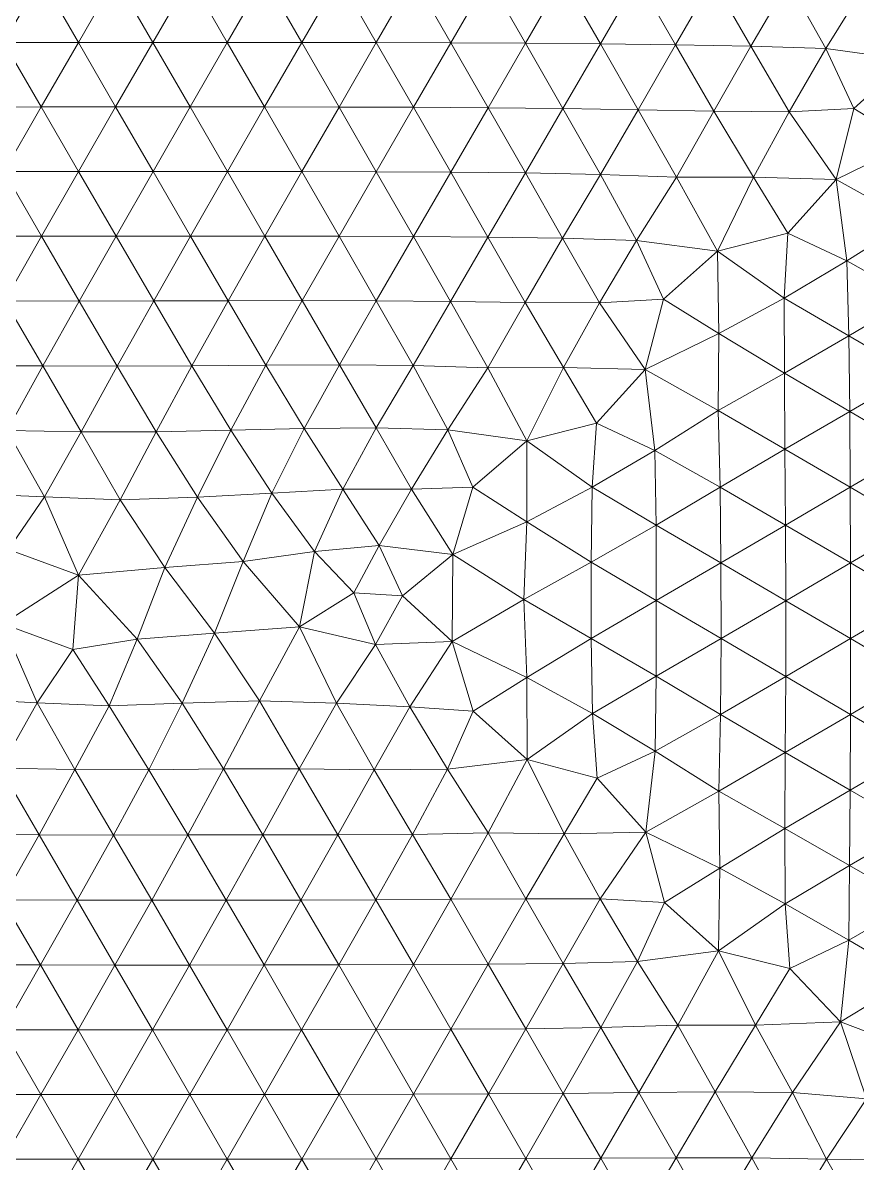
# Model space of a CAD drawing. Extents: x 1.2 to 53.9, y -43.5 to 3.2.
# Drawn here: x 10.351 to 12.591, y -28.434 to -25.373 of the extents above; entities that cross this region are included whole.
import ezdxf

# ---------------------------------------------------------------- set-up
doc = ezdxf.new("R2010")
doc.units = 0
doc.header["$MEASUREMENT"] = 0
doc.layers.add('layer', color=7, linetype='Continuous')

msp = doc.modelspace()

# ---------------------------------------------------------------- linework, layer by layer
at = {"layer": 'layer', "color": 47, "lineweight": 9}
for points in [[(10.4001, -25.2528), (10.2001, -25.2528), (10.3002, -25.4261)], [(10.5002, -25.4261), (10.4001, -25.2528), (10.3002, -25.4261)], [(10.6001, -25.2528), (10.4001, -25.2528), (10.5002, -25.4261)], [(10.7001, -25.4261), (10.6001, -25.2528), (10.5002, -25.4261)], [(10.8001, -25.2528), (10.6001, -25.2528), (10.7001, -25.4261)], [(10.9001, -25.4261), (10.8001, -25.2528), (10.7001, -25.4261)], [(11, -25.2528), (10.8001, -25.2528), (10.9001, -25.4261)], [(11.1001, -25.4261), (11, -25.2528), (10.9001, -25.4261)], [(11.2, -25.2529), (11, -25.2528), (11.1001, -25.4261)], [(11.3001, -25.4264), (11.2, -25.2529), (11.1001, -25.4261)], [(11.4001, -25.2532), (11.2, -25.2529), (11.3001, -25.4264)], [(11.5002, -25.4269), (11.4001, -25.2532), (11.3001, -25.4264)], [(11.6003, -25.2537), (11.4001, -25.2532), (11.5002, -25.4269)], [(11.7007, -25.4281), (11.6003, -25.2537), (11.5002, -25.4269)], [(11.8009, -25.2548), (11.6003, -25.2537), (11.7007, -25.4281)], [(11.9019, -25.4301), (11.8009, -25.2548), (11.7007, -25.4281)], [(12.002, -25.2565), (11.8009, -25.2548), (11.9019, -25.4301)], [(12.1038, -25.4328), (12.002, -25.2565), (11.9019, -25.4301)], [(12.2038, -25.2592), (12.002, -25.2565), (12.1038, -25.4328)], [(12.306, -25.4364), (12.2038, -25.2592), (12.1038, -25.4328)], [(12.4067, -25.2634), (12.2038, -25.2592), (12.306, -25.4364)], [(12.5074, -25.4428), (12.4067, -25.2634), (12.306, -25.4364)], [(12.6136, -25.2707), (12.4067, -25.2634), (12.5074, -25.4428)], [(12.7276, -25.4725), (12.6136, -25.2707), (12.5074, -25.4428)], [(10.4004, -25.5993), (10.3002, -25.4261), (10.2004, -25.5994)], [(10.5002, -25.4261), (10.3002, -25.4261), (10.4004, -25.5993)], [(10.6003, -25.5993), (10.5002, -25.4261), (10.4004, -25.5993)], [(10.7001, -25.4261), (10.5002, -25.4261), (10.6003, -25.5993)], [(10.8003, -25.5993), (10.7001, -25.4261), (10.6003, -25.5993)], [(10.9001, -25.4261), (10.7001, -25.4261), (10.8003, -25.5993)], [(11.0002, -25.5993), (10.9001, -25.4261), (10.8003, -25.5993)], [(11.1001, -25.4261), (10.9001, -25.4261), (11.0002, -25.5993)], [(11.2001, -25.5995), (11.1001, -25.4261), (11.0002, -25.5993)], [(11.3001, -25.4264), (11.1001, -25.4261), (11.2001, -25.5995)], [(11.4001, -25.6), (11.3001, -25.4264), (11.2001, -25.5995)], [(11.5002, -25.4269), (11.3001, -25.4264), (11.4001, -25.6)], [(11.6004, -25.6012), (11.5002, -25.4269), (11.4001, -25.6)], [(11.7007, -25.4281), (11.5002, -25.4269), (11.6004, -25.6012)], [(11.8014, -25.6035), (11.7007, -25.4281), (11.6004, -25.6012)], [(11.9019, -25.4301), (11.7007, -25.4281), (11.8014, -25.6035)], [(12.0036, -25.607), (11.9019, -25.4301), (11.8014, -25.6035)], [(12.1038, -25.4328), (11.9019, -25.4301), (12.0036, -25.607)], [(12.2068, -25.6103), (12.1038, -25.4328), (12.0036, -25.607)], [(12.306, -25.4364), (12.1038, -25.4328), (12.2068, -25.6103)], [(12.4084, -25.612), (12.306, -25.4364), (12.2068, -25.6103)], [(12.5074, -25.4428), (12.306, -25.4364), (12.4084, -25.612)], [(12.5827, -25.6033), (12.5074, -25.4428), (12.4084, -25.612)], [(12.7276, -25.4725), (12.5074, -25.4428), (12.5827, -25.6033)], [(12.7342, -25.6968), (12.7276, -25.4725), (12.5827, -25.6033)], [(10.4004, -25.5993), (10.2004, -25.5994), (10.3008, -25.7727)], [(10.5007, -25.7727), (10.4004, -25.5993), (10.3008, -25.7727)], [(10.6003, -25.5993), (10.4004, -25.5993), (10.5007, -25.7727)], [(10.7006, -25.7727), (10.6003, -25.5993), (10.5007, -25.7727)], [(10.8003, -25.5993), (10.6003, -25.5993), (10.7006, -25.7727)], [(10.9005, -25.7726), (10.8003, -25.5993), (10.7006, -25.7727)], [(11.0002, -25.5993), (10.8003, -25.5993), (10.9005, -25.7726)], [(11.1002, -25.7727), (11.0002, -25.5993), (10.9005, -25.7726)], [(11.2001, -25.5995), (11.0002, -25.5993), (11.1002, -25.7727)], [(11.3001, -25.7731), (11.2001, -25.5995), (11.1002, -25.7727)], [(11.4001, -25.6), (11.2001, -25.5995), (11.3001, -25.7731)], [(11.5001, -25.7741), (11.4001, -25.6), (11.3001, -25.7731)], [(11.6004, -25.6012), (11.4001, -25.6), (11.5001, -25.7741)], [(11.7005, -25.7762), (11.6004, -25.6012), (11.5001, -25.7741)], [(11.8014, -25.6035), (11.6004, -25.6012), (11.7005, -25.7762)], [(11.9018, -25.7802), (11.8014, -25.6035), (11.7005, -25.7762)], [(12.0036, -25.607), (11.8014, -25.6035), (11.9018, -25.7802)], [(12.1066, -25.7878), (12.0036, -25.607), (11.9018, -25.7802)], [(12.2068, -25.6103), (12.0036, -25.607), (12.1066, -25.7878)], [(12.313, -25.7877), (12.2068, -25.6103), (12.1066, -25.7878)], [(12.4084, -25.612), (12.2068, -25.6103), (12.313, -25.7877)], [(12.5348, -25.7937), (12.4084, -25.612), (12.313, -25.7877)], [(12.5348, -25.7937), (12.5827, -25.6033), (12.4084, -25.612)], [(12.5348, -25.7937), (12.7342, -25.6968), (12.5827, -25.6033)], [(12.7342, -25.9049), (12.7342, -25.6968), (12.5348, -25.7937)], [(10.4015, -25.9462), (10.3008, -25.7727), (10.2018, -25.9462)], [(10.5007, -25.7727), (10.3008, -25.7727), (10.4015, -25.9462)], [(10.6013, -25.9462), (10.5007, -25.7727), (10.4015, -25.9462)], [(10.7006, -25.7727), (10.5007, -25.7727), (10.6013, -25.9462)], [(10.8011, -25.946), (10.7006, -25.7727), (10.6013, -25.9462)], [(10.9005, -25.7726), (10.7006, -25.7727), (10.8011, -25.946)], [(11.0008, -25.9459), (10.9005, -25.7726), (10.8011, -25.946)], [(11.1002, -25.7727), (10.9005, -25.7726), (11.0008, -25.9459)], [(11.2003, -25.946), (11.1002, -25.7727), (11.0008, -25.9459)], [(11.3001, -25.7731), (11.1002, -25.7727), (11.2003, -25.946)], [(11.3999, -25.9469), (11.3001, -25.7731), (11.2003, -25.946)], [(11.5001, -25.7741), (11.3001, -25.7731), (11.3999, -25.9469)], [(11.5999, -25.9487), (11.5001, -25.7741), (11.3999, -25.9469)], [(11.7005, -25.7762), (11.5001, -25.7741), (11.5999, -25.9487)], [(11.8, -25.9514), (11.7005, -25.7762), (11.5999, -25.9487)], [(11.9018, -25.7802), (11.7005, -25.7762), (11.8, -25.9514)], [(11.9991, -25.9573), (11.9018, -25.7802), (11.8, -25.9514)], [(12.1066, -25.7878), (11.9018, -25.7802), (11.9991, -25.9573)], [(12.216, -25.9863), (12.1066, -25.7878), (11.9991, -25.9573)], [(12.313, -25.7877), (12.1066, -25.7878), (12.216, -25.9863)], [(12.405, -25.9383), (12.313, -25.7877), (12.216, -25.9863)], [(12.405, -25.9383), (12.5348, -25.7937), (12.313, -25.7877)], [(12.5639, -26.0125), (12.5348, -25.7937), (12.405, -25.9383)], [(12.5639, -26.0125), (12.7342, -25.9049), (12.5348, -25.7937)], [(12.7413, -26.1117), (12.7342, -25.9049), (12.5639, -26.0125)], [(10.4015, -25.9462), (10.2018, -25.9462), (10.303, -26.1199)], [(10.5026, -26.1201), (10.4015, -25.9462), (10.303, -26.1199)], [(10.6013, -25.9462), (10.4015, -25.9462), (10.5026, -26.1201)], [(10.7024, -26.1199), (10.6013, -25.9462), (10.5026, -26.1201)], [(10.8011, -25.946), (10.6013, -25.9462), (10.7024, -26.1199)], [(10.9021, -26.1193), (10.8011, -25.946), (10.7024, -26.1199)], [(11.0008, -25.9459), (10.8011, -25.946), (10.9021, -26.1193)], [(11.1012, -26.1188), (11.0008, -25.9459), (10.9021, -26.1193)], [(11.2003, -25.946), (11.0008, -25.9459), (11.1012, -26.1188)], [(11.3001, -26.1194), (11.2003, -25.946), (11.1012, -26.1188)], [(11.3999, -25.9469), (11.2003, -25.946), (11.3001, -26.1194)], [(11.4996, -26.1215), (11.3999, -25.9469), (11.3001, -26.1194)], [(11.5999, -25.9487), (11.3999, -25.9469), (11.4996, -26.1215)], [(11.7001, -26.1238), (11.5999, -25.9487), (11.4996, -26.1215)], [(11.8, -25.9514), (11.5999, -25.9487), (11.7001, -26.1238)], [(12.3954, -26.112), (12.405, -25.9383), (12.216, -25.9863)], [(12.3954, -26.112), (12.5639, -26.0125), (12.405, -25.9383)], [(11.8, -25.9514), (11.7001, -26.1238), (11.8991, -26.1245)], [(11.9991, -25.9573), (11.8, -25.9514), (11.8991, -26.1245)], [(12.0713, -26.1154), (11.9991, -25.9573), (11.8991, -26.1245)], [(12.216, -25.9863), (11.9991, -25.9573), (12.0713, -26.1154)], [(12.2201, -26.2075), (12.216, -25.9863), (12.0713, -26.1154)], [(12.2201, -26.2075), (12.3954, -26.112), (12.216, -25.9863)], [(12.5692, -26.2137), (12.5639, -26.0125), (12.3954, -26.112)], [(12.5692, -26.2137), (12.7413, -26.1117), (12.5639, -26.0125)], [(10.4048, -26.2942), (10.303, -26.1199), (10.206, -26.2936)], [(10.5026, -26.1201), (10.303, -26.1199), (10.4048, -26.2942)], [(10.6046, -26.2947), (10.5026, -26.1201), (10.4048, -26.2942)], [(10.7024, -26.1199), (10.5026, -26.1201), (10.6046, -26.2947)], [(10.8048, -26.2938), (10.7024, -26.1199), (10.6046, -26.2947)], [(10.9021, -26.1193), (10.7024, -26.1199), (10.8048, -26.2938)], [(11.0039, -26.2918), (10.9021, -26.1193), (10.8048, -26.2938)], [(11.1012, -26.1188), (10.9021, -26.1193), (11.0039, -26.2918)], [(11.2015, -26.2908), (11.1012, -26.1188), (11.0039, -26.2918)], [(11.3001, -26.1194), (11.1012, -26.1188), (11.2015, -26.2908)], [(11.3987, -26.2927), (11.3001, -26.1194), (11.2015, -26.2908)], [(11.4996, -26.1215), (11.3001, -26.1194), (11.3987, -26.2927)], [(11.5996, -26.2993), (11.4996, -26.1215), (11.3987, -26.2927)], [(11.7001, -26.1238), (11.4996, -26.1215), (11.5996, -26.2993)], [(11.8027, -26.2987), (11.7001, -26.1238), (11.5996, -26.2993)], [(11.8991, -26.1245), (11.7001, -26.1238), (11.8027, -26.2987)], [(12.0218, -26.304), (11.8991, -26.1245), (11.8027, -26.2987)], [(12.0218, -26.304), (12.0713, -26.1154), (11.8991, -26.1245)], [(12.0218, -26.304), (12.2201, -26.2075), (12.0713, -26.1154)], [(12.3957, -26.3135), (12.3954, -26.112), (12.2201, -26.2075)], [(12.3957, -26.3135), (12.5692, -26.2137), (12.3954, -26.112)], [(12.7446, -26.3152), (12.7413, -26.1117), (12.5692, -26.2137)], [(12.2182, -26.4139), (12.2201, -26.2075), (12.0218, -26.304)], [(12.2182, -26.4139), (12.3957, -26.3135), (12.2201, -26.2075)], [(12.5713, -26.4164), (12.5692, -26.2137), (12.3957, -26.3135)], [(12.5713, -26.4164), (12.7446, -26.3152), (12.5692, -26.2137)], [(10.4048, -26.2942), (10.206, -26.2936), (10.3086, -26.4677)], [(10.5073, -26.4707), (10.4048, -26.2942), (10.3086, -26.4677)], [(10.6046, -26.2947), (10.4048, -26.2942), (10.5073, -26.4707)], [(10.709, -26.4708), (10.6046, -26.2947), (10.5073, -26.4707)], [(10.8048, -26.2938), (10.6046, -26.2947), (10.709, -26.4708)], [(10.9099, -26.4665), (10.8048, -26.2938), (10.709, -26.4708)], [(11.0039, -26.2918), (10.8048, -26.2938), (10.9099, -26.4665)], [(11.1068, -26.4617), (11.0039, -26.2918), (10.9099, -26.4665)], [(11.2015, -26.2908), (11.0039, -26.2918), (11.1068, -26.4617)], [(11.3002, -26.4602), (11.2015, -26.2908), (11.1068, -26.4617)], [(11.3987, -26.2927), (11.2015, -26.2908), (11.3002, -26.4602)], [(11.4926, -26.4654), (11.3987, -26.2927), (11.3002, -26.4602)], [(11.5996, -26.2993), (11.3987, -26.2927), (11.4926, -26.4654)], [(11.7042, -26.4948), (11.5996, -26.2993), (11.4926, -26.4654)], [(11.8027, -26.2987), (11.5996, -26.2993), (11.7042, -26.4948)], [(11.8915, -26.4475), (11.8027, -26.2987), (11.7042, -26.4948)], [(11.8915, -26.4475), (12.0218, -26.304), (11.8027, -26.2987)], [(12.0481, -26.5211), (12.0218, -26.304), (11.8915, -26.4475)], [(12.0481, -26.5211), (12.2182, -26.4139), (12.0218, -26.304)], [(12.3972, -26.5175), (12.3957, -26.3135), (12.2182, -26.4139)], [(12.3972, -26.5175), (12.5713, -26.4164), (12.3957, -26.3135)], [(12.7462, -26.5183), (12.7446, -26.3152), (12.5713, -26.4164)], [(12.2237, -26.6197), (12.2182, -26.4139), (12.0481, -26.5211)], [(12.2237, -26.6197), (12.3972, -26.5175), (12.2182, -26.4139)], [(12.5727, -26.6196), (12.5713, -26.4164), (12.3972, -26.5175)], [(12.5727, -26.6196), (12.7462, -26.5183), (12.5713, -26.4164)], [(10.4089, -26.645), (10.3086, -26.4677), (10.2173, -26.637)], [(10.5073, -26.4707), (10.3086, -26.4677), (10.4089, -26.645)], [(10.9099, -26.4665), (10.709, -26.4708), (10.8199, -26.6465)], [(11.0195, -26.6352), (10.9099, -26.4665), (10.8199, -26.6465)], [(11.1068, -26.4617), (10.9099, -26.4665), (11.0195, -26.6352)], [(11.21, -26.6251), (11.1068, -26.4617), (11.0195, -26.6352)], [(11.3002, -26.4602), (11.1068, -26.4617), (11.21, -26.6251)], [(11.3002, -26.4602), (11.21, -26.6251), (11.3948, -26.6248)], [(11.4926, -26.4654), (11.3002, -26.4602), (11.3948, -26.6248)], [(11.5596, -26.6199), (11.4926, -26.4654), (11.3948, -26.6248)], [(11.7042, -26.4948), (11.4926, -26.4654), (11.5596, -26.6199)], [(11.8797, -26.6198), (11.8915, -26.4475), (11.7042, -26.4948)], [(11.8797, -26.6198), (12.0481, -26.5211), (11.8915, -26.4475)], [(10.6121, -26.6536), (10.5073, -26.4707), (10.4089, -26.645)], [(10.709, -26.4708), (10.5073, -26.4707), (10.6121, -26.6536)], [(10.8199, -26.6465), (10.709, -26.4708), (10.6121, -26.6536)], [(11.7039, -26.7128), (11.7042, -26.4948), (11.5596, -26.6199)], [(11.7039, -26.7128), (11.8797, -26.6198), (11.7042, -26.4948)], [(12.0514, -26.7215), (12.0481, -26.5211), (11.8797, -26.6198)], [(12.0514, -26.7215), (12.2237, -26.6197), (12.0481, -26.5211)], [(12.3991, -26.7212), (12.3972, -26.5175), (12.2237, -26.6197)], [(12.3991, -26.7212), (12.5727, -26.6196), (12.3972, -26.5175)], [(12.747, -26.7213), (12.7462, -26.5183), (12.5727, -26.6196)], [(11.5052, -26.8001), (11.5596, -26.6199), (11.3948, -26.6248)], [(11.5052, -26.8001), (11.7039, -26.7128), (11.5596, -26.6199)], [(11.8771, -26.8208), (11.8797, -26.6198), (11.7039, -26.7128)], [(11.8771, -26.8208), (12.0514, -26.7215), (11.8797, -26.6198)], [(12.2256, -26.8229), (12.2237, -26.6197), (12.0514, -26.7215)], [(12.2256, -26.8229), (12.3991, -26.7212), (12.2237, -26.6197)], [(12.5735, -26.8228), (12.5727, -26.6196), (12.3991, -26.7212)], [(12.5735, -26.8228), (12.747, -26.7213), (12.5727, -26.6196)], [(10.4089, -26.645), (10.2173, -26.637), (10.3124, -26.7872)], [(10.5004, -26.8554), (10.4089, -26.645), (10.3124, -26.7872)], [(10.6121, -26.6536), (10.4089, -26.645), (10.5004, -26.8554)], [(10.8199, -26.6465), (10.6121, -26.6536), (10.7322, -26.8353)], [(10.9428, -26.8191), (10.8199, -26.6465), (10.7322, -26.8353)], [(11.0195, -26.6352), (10.8199, -26.6465), (10.9428, -26.8191)], [(11.1343, -26.7923), (11.0195, -26.6352), (10.9428, -26.8191)], [(11.21, -26.6251), (11.0195, -26.6352), (11.1343, -26.7923)], [(11.3081, -26.7763), (11.21, -26.6251), (11.1343, -26.7923)], [(11.3948, -26.6248), (11.21, -26.6251), (11.3081, -26.7763)], [(11.5052, -26.8001), (11.3948, -26.6248), (11.3081, -26.7763)], [(10.7322, -26.8353), (10.6121, -26.6536), (10.5004, -26.8554)], [(11.6958, -26.9206), (11.7039, -26.7128), (11.5052, -26.8001)], [(11.6958, -26.9206), (11.8771, -26.8208), (11.7039, -26.7128)], [(12.0519, -26.924), (12.0514, -26.7215), (11.8771, -26.8208)], [(12.0519, -26.924), (12.2256, -26.8229), (12.0514, -26.7215)], [(12.3998, -26.9245), (12.3991, -26.7212), (12.2256, -26.8229)], [(12.3998, -26.9245), (12.5735, -26.8228), (12.3991, -26.7212)], [(12.7473, -26.9243), (12.747, -26.7213), (12.5735, -26.8228)], [(10.5004, -26.8554), (10.3124, -26.7872), (10.2976, -26.9859)], [(11.1343, -26.7923), (10.9428, -26.8191), (11.0941, -26.9945)], [(11.0941, -26.9945), (11.2396, -26.9034), (11.1343, -26.7923)], [(11.3081, -26.7763), (11.1343, -26.7923), (11.2396, -26.9034)], [(11.3705, -26.9113), (11.3081, -26.7763), (11.2396, -26.9034)], [(11.3705, -26.9113), (11.5052, -26.8001), (11.3081, -26.7763)], [(11.5039, -27.0336), (11.5052, -26.8001), (11.3705, -26.9113)], [(11.5039, -27.0336), (11.6958, -26.9206), (11.5052, -26.8001)], [(10.7322, -26.8353), (10.5004, -26.8554), (10.6578, -27.0272)], [(10.6578, -27.0272), (10.8654, -27.0115), (10.7322, -26.8353)], [(10.9428, -26.8191), (10.7322, -26.8353), (10.8654, -27.0115)], [(10.8654, -27.0115), (11.0941, -26.9945), (10.9428, -26.8191)], [(11.8774, -27.0252), (11.8771, -26.8208), (11.6958, -26.9206)], [(11.8774, -27.0252), (12.0519, -26.924), (11.8771, -26.8208)], [(12.2259, -27.026), (12.2256, -26.8229), (12.0519, -26.924)], [(12.2259, -27.026), (12.3998, -26.9245), (12.2256, -26.8229)], [(12.5736, -27.026), (12.5735, -26.8228), (12.3998, -26.9245)], [(12.5736, -27.026), (12.7473, -26.9243), (12.5735, -26.8228)], [(10.2976, -26.9859), (10.4857, -27.0549), (10.5004, -26.8554)], [(10.4857, -27.0549), (10.6578, -27.0272), (10.5004, -26.8554)], [(11.0941, -26.9945), (11.2984, -27.0421), (11.2396, -26.9034)], [(11.2984, -27.0421), (11.3705, -26.9113), (11.2396, -26.9034)], [(11.5039, -27.0336), (11.3705, -26.9113), (11.2984, -27.0421)], [(11.7043, -27.1299), (11.6958, -26.9206), (11.5039, -27.0336)], [(11.7043, -27.1299), (11.8774, -27.0252), (11.6958, -26.9206)], [(12.0519, -27.1268), (12.0519, -26.924), (11.8774, -27.0252)], [(12.0519, -27.1268), (12.2259, -27.026), (12.0519, -26.924)], [(12.3994, -27.1278), (12.3998, -26.9245), (12.2259, -27.026)], [(12.3994, -27.1278), (12.5736, -27.026), (12.3998, -26.9245)], [(12.7472, -27.1273), (12.7473, -26.9243), (12.5736, -27.026)], [(10.1859, -27.1876), (10.3895, -27.1982), (10.2976, -26.9859)], [(10.2976, -26.9859), (10.3895, -27.1982), (10.4857, -27.0549)], [(10.6578, -27.0272), (10.7791, -27.1989), (10.8654, -27.0115)], [(10.7791, -27.1989), (10.9862, -27.1929), (10.8654, -27.0115)], [(10.8654, -27.0115), (10.9862, -27.1929), (11.0941, -26.9945)], [(10.9862, -27.1929), (11.193, -27.199), (11.0941, -26.9945)], [(11.0941, -26.9945), (11.193, -27.199), (11.2984, -27.0421)], [(10.4857, -27.0549), (10.5826, -27.2062), (10.6578, -27.0272)], [(10.5826, -27.2062), (10.7791, -27.1989), (10.6578, -27.0272)], [(11.193, -27.199), (11.3905, -27.2087), (11.2984, -27.0421)], [(11.2984, -27.0421), (11.3905, -27.2087), (11.5039, -27.0336)], [(11.3905, -27.2087), (11.56, -27.2204), (11.5039, -27.0336)], [(11.56, -27.2204), (11.7043, -27.1299), (11.5039, -27.0336)], [(11.8806, -27.2271), (11.8774, -27.0252), (11.7043, -27.1299)], [(11.8806, -27.2271), (12.0519, -27.1268), (11.8774, -27.0252)], [(12.2243, -27.2293), (12.2259, -27.026), (12.0519, -27.1268)], [(12.2243, -27.2293), (12.3994, -27.1278), (12.2259, -27.026)], [(12.5731, -27.2292), (12.5736, -27.026), (12.3994, -27.1278)], [(12.5731, -27.2292), (12.7472, -27.1273), (12.5736, -27.026)], [(10.3895, -27.1982), (10.5826, -27.2062), (10.4857, -27.0549)], [(11.7056, -27.3507), (11.7043, -27.1299), (11.56, -27.2204)], [(11.7056, -27.3507), (11.8806, -27.2271), (11.7043, -27.1299)], [(12.0492, -27.3276), (12.0519, -27.1268), (11.8806, -27.2271)], [(12.0492, -27.3276), (12.2243, -27.2293), (12.0519, -27.1268)], [(12.3979, -27.3317), (12.3994, -27.1278), (12.2243, -27.2293)], [(12.3979, -27.3317), (12.5731, -27.2292), (12.3994, -27.1278)], [(12.7467, -27.3302), (12.7472, -27.1273), (12.5731, -27.2292)], [(10.1859, -27.1876), (10.2913, -27.3736), (10.3895, -27.1982)], [(10.2913, -27.3736), (10.491, -27.3774), (10.3895, -27.1982)], [(10.3895, -27.1982), (10.491, -27.3774), (10.5826, -27.2062)], [(10.5826, -27.2062), (10.6892, -27.3778), (10.7791, -27.1989)], [(10.6892, -27.3778), (10.8901, -27.3754), (10.7791, -27.1989)], [(10.7791, -27.1989), (10.8901, -27.3754), (10.9862, -27.1929)], [(10.8901, -27.3754), (11.093, -27.3754), (10.9862, -27.1929)], [(10.9862, -27.1929), (11.093, -27.3754), (11.193, -27.199)], [(11.093, -27.3754), (11.2941, -27.3778), (11.193, -27.199)], [(11.193, -27.199), (11.2941, -27.3778), (11.3905, -27.2087)], [(10.491, -27.3774), (10.6892, -27.3778), (10.5826, -27.2062)], [(11.2941, -27.3778), (11.4917, -27.3765), (11.3905, -27.2087)], [(11.3905, -27.2087), (11.4917, -27.3765), (11.56, -27.2204)], [(11.4917, -27.3765), (11.7056, -27.3507), (11.56, -27.2204)], [(11.8931, -27.4004), (11.8806, -27.2271), (11.7056, -27.3507)], [(11.8931, -27.4004), (12.0492, -27.3276), (11.8806, -27.2271)], [(12.2194, -27.4355), (12.2243, -27.2293), (12.0492, -27.3276)], [(12.2194, -27.4355), (12.3979, -27.3317), (12.2243, -27.2293)], [(12.5721, -27.4324), (12.5731, -27.2292), (12.3979, -27.3317)], [(12.5721, -27.4324), (12.7467, -27.3302), (12.5731, -27.2292)], [(11.4917, -27.3765), (11.6004, -27.5468), (11.7056, -27.3507)], [(11.6004, -27.5468), (11.8047, -27.5493), (11.7056, -27.3507)], [(11.8047, -27.5493), (11.8931, -27.4004), (11.7056, -27.3507)], [(12.0237, -27.5451), (12.0492, -27.3276), (11.8931, -27.4004)], [(12.0237, -27.5451), (12.2194, -27.4355), (12.0492, -27.3276)], [(12.397, -27.5358), (12.3979, -27.3317), (12.2194, -27.4355)], [(12.397, -27.5358), (12.5721, -27.4324), (12.3979, -27.3317)], [(12.7458, -27.5326), (12.7467, -27.3302), (12.5721, -27.4324)], [(10.1941, -27.5508), (10.3947, -27.5521), (10.2913, -27.3736)], [(10.2913, -27.3736), (10.3947, -27.5521), (10.491, -27.3774)], [(10.3947, -27.5521), (10.5944, -27.553), (10.491, -27.3774)], [(10.491, -27.3774), (10.5944, -27.553), (10.6892, -27.3778)], [(10.5944, -27.553), (10.7944, -27.5527), (10.6892, -27.3778)], [(10.6892, -27.3778), (10.7944, -27.5527), (10.8901, -27.3754)], [(10.7944, -27.5527), (10.9953, -27.5522), (10.8901, -27.3754)], [(10.8901, -27.3754), (10.9953, -27.5522), (11.093, -27.3754)], [(10.9953, -27.5522), (11.1964, -27.5523), (11.093, -27.3754)], [(11.093, -27.3754), (11.1964, -27.5523), (11.2941, -27.3778)], [(11.1964, -27.5523), (11.3972, -27.5514), (11.2941, -27.3778)], [(11.2941, -27.3778), (11.3972, -27.5514), (11.4917, -27.3765)], [(11.3972, -27.5514), (11.6004, -27.5468), (11.4917, -27.3765)], [(12.0237, -27.5451), (11.8931, -27.4004), (11.8047, -27.5493)], [(12.2221, -27.6422), (12.2194, -27.4355), (12.0237, -27.5451)], [(12.2221, -27.6422), (12.397, -27.5358), (12.2194, -27.4355)], [(12.5711, -27.6346), (12.5721, -27.4324), (12.397, -27.5358)], [(12.5711, -27.6346), (12.7458, -27.5326), (12.5721, -27.4324)], [(12.3981, -27.7373), (12.397, -27.5358), (12.2221, -27.6422)], [(12.3981, -27.7373), (12.5711, -27.6346), (12.397, -27.5358)], [(12.7442, -27.7342), (12.7458, -27.5326), (12.5711, -27.6346)], [(10.1941, -27.5508), (10.2969, -27.7271), (10.3947, -27.5521)], [(10.2969, -27.7271), (10.497, -27.7276), (10.3947, -27.5521)], [(10.3947, -27.5521), (10.497, -27.7276), (10.5944, -27.553)], [(10.497, -27.7276), (10.697, -27.7277), (10.5944, -27.553)], [(10.5944, -27.553), (10.697, -27.7277), (10.7944, -27.5527)], [(10.697, -27.7277), (10.8973, -27.7275), (10.7944, -27.5527)], [(10.7944, -27.5527), (10.8973, -27.7275), (10.9953, -27.5522)], [(10.8973, -27.7275), (11.0979, -27.7273), (10.9953, -27.5522)], [(10.9953, -27.5522), (11.0979, -27.7273), (11.1964, -27.5523)], [(11.0979, -27.7273), (11.2986, -27.7268), (11.1964, -27.5523)], [(11.1964, -27.5523), (11.2986, -27.7268), (11.3972, -27.5514)], [(11.2986, -27.7268), (11.4999, -27.7254), (11.3972, -27.5514)], [(11.3972, -27.5514), (11.4999, -27.7254), (11.6004, -27.5468)], [(11.4999, -27.7254), (11.7015, -27.7244), (11.6004, -27.5468)], [(11.6004, -27.5468), (11.7015, -27.7244), (11.8047, -27.5493)], [(11.7015, -27.7244), (11.9012, -27.7244), (11.8047, -27.5493)], [(11.8047, -27.5493), (11.9012, -27.7244), (12.0237, -27.5451)], [(11.9012, -27.7244), (12.0739, -27.7342), (12.0237, -27.5451)], [(12.0739, -27.7342), (12.2221, -27.6422), (12.0237, -27.5451)], [(12.219, -27.8639), (12.2221, -27.6422), (12.0739, -27.7342)], [(12.219, -27.8639), (12.3981, -27.7373), (12.2221, -27.6422)], [(12.5686, -27.8347), (12.5711, -27.6346), (12.3981, -27.7373)], [(12.5686, -27.8347), (12.7442, -27.7342), (12.5711, -27.6346)], [(10.1982, -27.9015), (10.3984, -27.9017), (10.2969, -27.7271)], [(10.2969, -27.7271), (10.3984, -27.9017), (10.497, -27.7276)], [(10.3984, -27.9017), (10.5985, -27.9019), (10.497, -27.7276)], [(10.497, -27.7276), (10.5985, -27.9019), (10.697, -27.7277)], [(10.5985, -27.9019), (10.7986, -27.9018), (10.697, -27.7277)], [(10.697, -27.7277), (10.7986, -27.9018), (10.8973, -27.7275)], [(10.7986, -27.9018), (10.9988, -27.9017), (10.8973, -27.7275)], [(10.8973, -27.7275), (10.9988, -27.9017), (11.0979, -27.7273)], [(10.9988, -27.9017), (11.1993, -27.9014), (11.0979, -27.7273)], [(11.0979, -27.7273), (11.1993, -27.9014), (11.2986, -27.7268)], [(11.1993, -27.9014), (11.3999, -27.9007), (11.2986, -27.7268)], [(11.2986, -27.7268), (11.3999, -27.9007), (11.4999, -27.7254)], [(11.3999, -27.9007), (11.6008, -27.8996), (11.4999, -27.7254)], [(11.4999, -27.7254), (11.6008, -27.8996), (11.7015, -27.7244)], [(11.6008, -27.8996), (11.8015, -27.8978), (11.7015, -27.7244)], [(11.7015, -27.7244), (11.8015, -27.8978), (11.9012, -27.7244)], [(11.8015, -27.8978), (12.0013, -27.8927), (11.9012, -27.7244)], [(11.9012, -27.7244), (12.0013, -27.8927), (12.0739, -27.7342)], [(12.0013, -27.8927), (12.219, -27.8639), (12.0739, -27.7342)], [(12.4101, -27.911), (12.3981, -27.7373), (12.219, -27.8639)], [(12.4101, -27.911), (12.5686, -27.8347), (12.3981, -27.7373)], [(12.7413, -27.9365), (12.7442, -27.7342), (12.5686, -27.8347)], [(12.5464, -28.0543), (12.5686, -27.8347), (12.4101, -27.911)], [(12.5464, -28.0543), (12.7413, -27.9365), (12.5686, -27.8347)], [(12.0013, -27.8927), (12.1093, -28.063), (12.219, -27.8639)], [(12.1093, -28.063), (12.3185, -28.0633), (12.219, -27.8639)], [(12.3185, -28.0633), (12.4101, -27.911), (12.219, -27.8639)], [(10.1982, -27.9015), (10.2992, -28.0755), (10.3984, -27.9017)], [(10.2992, -28.0755), (10.4992, -28.0756), (10.3984, -27.9017)], [(10.3984, -27.9017), (10.4992, -28.0756), (10.5985, -27.9019)], [(10.4992, -28.0756), (10.6993, -28.0756), (10.5985, -27.9019)], [(10.5985, -27.9019), (10.6993, -28.0756), (10.7986, -27.9018)], [(10.6993, -28.0756), (10.8994, -28.0755), (10.7986, -27.9018)], [(10.7986, -27.9018), (10.8994, -28.0755), (10.9988, -27.9017)], [(10.8994, -28.0755), (11.0996, -28.0754), (10.9988, -27.9017)], [(10.9988, -27.9017), (11.0996, -28.0754), (11.1993, -27.9014)], [(11.0996, -28.0754), (11.3, -28.075), (11.1993, -27.9014)], [(11.1993, -27.9014), (11.3, -28.075), (11.3999, -27.9007)], [(11.3, -28.075), (11.5005, -28.0743), (11.3999, -27.9007)], [(11.3999, -27.9007), (11.5005, -28.0743), (11.6008, -27.8996)], [(11.5005, -28.0743), (11.7014, -28.0729), (11.6008, -27.8996)], [(11.6008, -27.8996), (11.7014, -28.0729), (11.8015, -27.8978)], [(11.7014, -28.0729), (11.9033, -28.0698), (11.8015, -27.8978)], [(11.8015, -27.8978), (11.9033, -28.0698), (12.0013, -27.8927)], [(11.9033, -28.0698), (12.1093, -28.063), (12.0013, -27.8927)], [(12.5464, -28.0543), (12.4101, -27.911), (12.3185, -28.0633)], [(12.7522, -28.1316), (12.7413, -27.9365), (12.5464, -28.0543)], [(12.3185, -28.0633), (12.4178, -28.2438), (12.5464, -28.0543)], [(12.4178, -28.2438), (12.6165, -28.2604), (12.5464, -28.0543)], [(12.6165, -28.2604), (12.7522, -28.1316), (12.5464, -28.0543)], [(10.1996, -28.2491), (10.3996, -28.2491), (10.2992, -28.0755)], [(10.2992, -28.0755), (10.3996, -28.2491), (10.4992, -28.0756)], [(10.3996, -28.2491), (10.5996, -28.2491), (10.4992, -28.0756)], [(10.4992, -28.0756), (10.5996, -28.2491), (10.6993, -28.0756)], [(10.5996, -28.2491), (10.7997, -28.2491), (10.6993, -28.0756)], [(10.6993, -28.0756), (10.7997, -28.2491), (10.8994, -28.0755)], [(10.7997, -28.2491), (10.9998, -28.249), (10.8994, -28.0755)], [(10.8994, -28.0755), (10.9998, -28.249), (11.0996, -28.0754)], [(10.9998, -28.249), (11.2, -28.2488), (11.0996, -28.0754)], [(11.0996, -28.0754), (11.2, -28.2488), (11.3, -28.075)], [(11.2, -28.2488), (11.4003, -28.2484), (11.3, -28.075)], [(11.3, -28.075), (11.4003, -28.2484), (11.5005, -28.0743)], [(11.4003, -28.2484), (11.601, -28.2476), (11.5005, -28.0743)], [(11.5005, -28.0743), (11.601, -28.2476), (11.7014, -28.0729)], [(11.601, -28.2476), (11.8023, -28.2461), (11.7014, -28.0729)], [(11.7014, -28.0729), (11.8023, -28.2461), (11.9033, -28.0698)], [(11.8023, -28.2461), (12.0052, -28.2437), (11.9033, -28.0698)], [(11.9033, -28.0698), (12.0052, -28.2437), (12.1093, -28.063)], [(12.0052, -28.2437), (12.2103, -28.2423), (12.1093, -28.063)], [(12.1093, -28.063), (12.2103, -28.2423), (12.3185, -28.0633)], [(12.2103, -28.2423), (12.4178, -28.2438), (12.3185, -28.0633)], [(11.8023, -28.2461), (11.9027, -28.42), (12.0052, -28.2437)], [(11.9027, -28.42), (12.1052, -28.4191), (12.0052, -28.2437)], [(12.0052, -28.2437), (12.1052, -28.4191), (12.2103, -28.2423)], [(12.1052, -28.4191), (12.3082, -28.4195), (12.2103, -28.2423)], [(12.2103, -28.2423), (12.3082, -28.4195), (12.4178, -28.2438)], [(12.3082, -28.4195), (12.5088, -28.4227), (12.4178, -28.2438)], [(12.4178, -28.2438), (12.5088, -28.4227), (12.6165, -28.2604)], [(10.1996, -28.2491), (10.2998, -28.4225), (10.3996, -28.2491)], [(10.2998, -28.4225), (10.4998, -28.4225), (10.3996, -28.2491)], [(10.3996, -28.2491), (10.4998, -28.4225), (10.5996, -28.2491)], [(10.4998, -28.4225), (10.6999, -28.4225), (10.5996, -28.2491)], [(10.5996, -28.2491), (10.6999, -28.4225), (10.7997, -28.2491)], [(10.6999, -28.4225), (10.8999, -28.4224), (10.7997, -28.2491)], [(10.7997, -28.2491), (10.8999, -28.4224), (10.9998, -28.249)], [(10.8999, -28.4224), (11.1, -28.4223), (10.9998, -28.249)], [(10.9998, -28.249), (11.1, -28.4223), (11.2, -28.2488)], [(11.1, -28.4223), (11.3002, -28.4221), (11.2, -28.2488)], [(11.2, -28.2488), (11.3002, -28.4221), (11.4003, -28.2484)], [(11.3002, -28.4221), (11.5005, -28.4217), (11.4003, -28.2484)], [(11.4003, -28.2484), (11.5005, -28.4217), (11.601, -28.2476)], [(11.5005, -28.4217), (11.7013, -28.421), (11.601, -28.2476)], [(11.601, -28.2476), (11.7013, -28.421), (11.8023, -28.2461)], [(11.7013, -28.421), (11.9027, -28.42), (11.8023, -28.2461)], [(12.5088, -28.4227), (12.7007, -28.4251), (12.6165, -28.2604)], [(10.1999, -28.5958), (10.3999, -28.5958), (10.2998, -28.4225)], [(10.2998, -28.4225), (10.3999, -28.5958), (10.4998, -28.4225)], [(10.3999, -28.5958), (10.5999, -28.5958), (10.4998, -28.4225)], [(10.4998, -28.4225), (10.5999, -28.5958), (10.6999, -28.4225)], [(10.5999, -28.5958), (10.8, -28.5957), (10.6999, -28.4225)], [(10.6999, -28.4225), (10.8, -28.5957), (10.8999, -28.4224)], [(10.8, -28.5957), (11, -28.5957), (10.8999, -28.4224)], [(10.8999, -28.4224), (11, -28.5957), (11.1, -28.4223)], [(11, -28.5957), (11.2001, -28.5956), (11.1, -28.4223)], [(11.1, -28.4223), (11.2001, -28.5956), (11.3002, -28.4221)], [(11.2001, -28.5956), (11.4003, -28.5954), (11.3002, -28.4221)], [(11.3002, -28.4221), (11.4003, -28.5954), (11.5005, -28.4217)], [(11.4003, -28.5954), (11.6007, -28.5951), (11.5005, -28.4217)], [(11.5005, -28.4217), (11.6007, -28.5951), (11.7013, -28.421)], [(11.6007, -28.5951), (11.8014, -28.5946), (11.7013, -28.421)], [(11.7013, -28.421), (11.8014, -28.5946), (11.9027, -28.42)], [(11.8014, -28.5946), (12.0026, -28.5941), (11.9027, -28.42)], [(11.9027, -28.42), (12.0026, -28.5941), (12.1052, -28.4191)], [(12.0026, -28.5941), (12.2041, -28.5939), (12.1052, -28.4191)], [(12.1052, -28.4191), (12.2041, -28.5939), (12.3082, -28.4195)], [(12.2041, -28.5939), (12.4055, -28.5941), (12.3082, -28.4195)], [(12.3082, -28.4195), (12.4055, -28.5941), (12.5088, -28.4227)], [(12.4055, -28.5941), (12.6062, -28.5932), (12.5088, -28.4227)], [(12.5088, -28.4227), (12.6062, -28.5932), (12.7007, -28.4251)]]:
    msp.add_3dface(points, dxfattribs=at)

doc.saveas('drawing.dxf')
